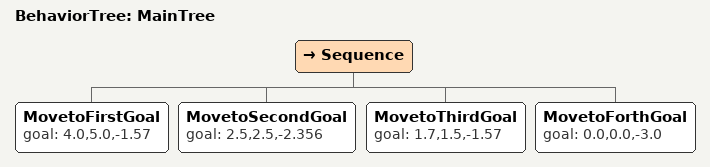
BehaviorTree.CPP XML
<root main_tree_to_execute="MainTree">
    <BehaviorTree ID="MainTree">
        <Sequence>
            <MovetoFirstGoal  goal="4.0,5.0,-1.57" />
            <MovetoSecondGoal goal="2.5,2.5,-2.356" />
            <MovetoThirdGoal  goal="1.7,1.5,-1.57" />
            <MovetoForthGoal  goal="0.0,0.0,-3.0" />
        </Sequence>
    </BehaviorTree>
</root>
